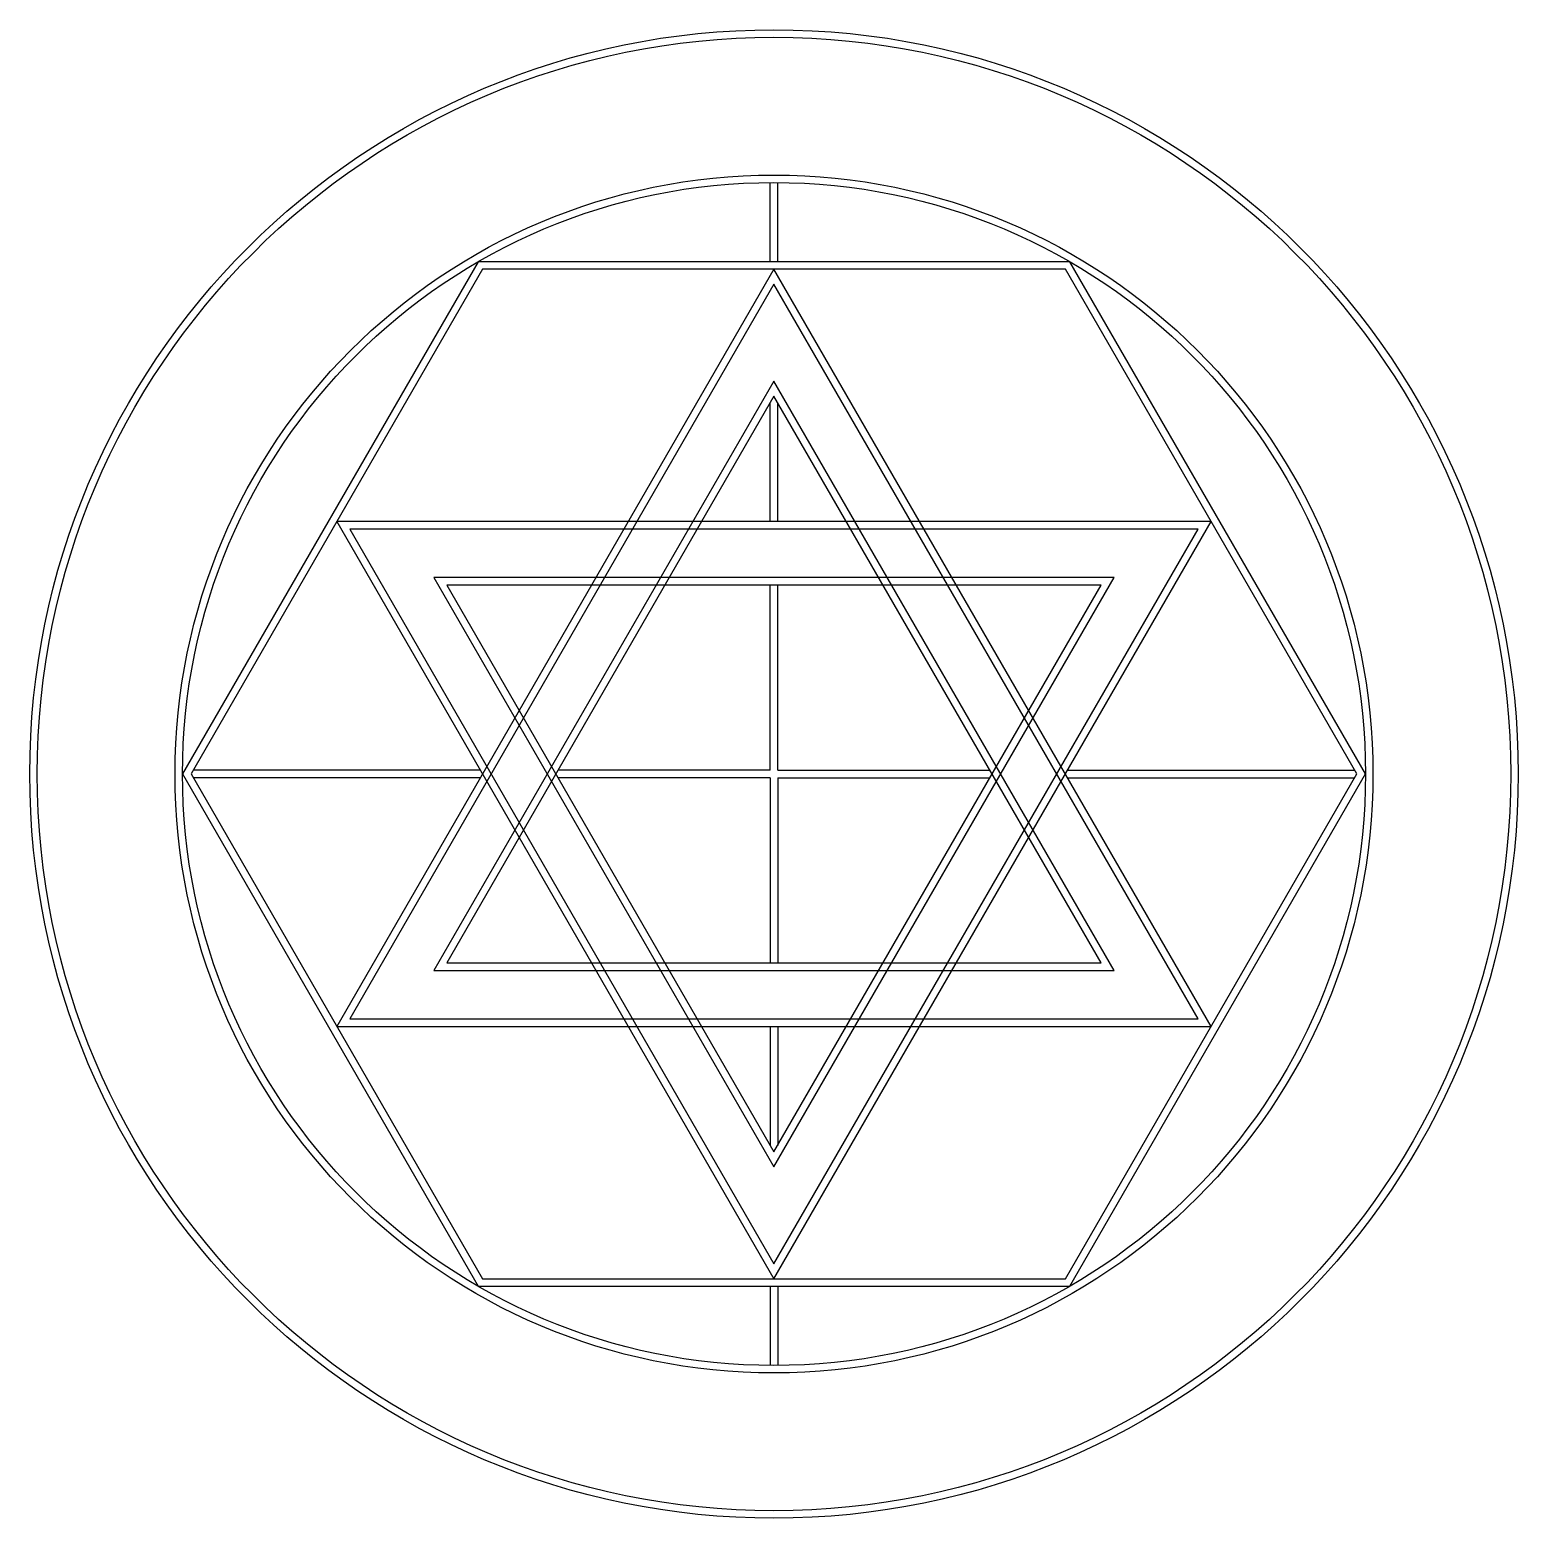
# Model space of a CAD drawing. Header units: inches. Extents: x -8.2 to 52.8, y -8.2 to 14.9.
# Drawn here: x 43.54 to 52.78, y 5.61 to 14.85 of the extents above.
import ezdxf

# ---------------------------------------------------------------- set-up
doc = ezdxf.new("R2010")
doc.units = ezdxf.units.IN
doc.header["$MEASUREMENT"] = 0
doc.layers.add('red triangle', color=7, linetype='Continuous')
doc.layers.add('white triangle', color=7, linetype='Continuous')

msp = doc.modelspace()

# ---------------------------------------------------------------- linework, layer by layer
at = {"layer": 'red triangle'}
for points in [[(48.1613, 7.0927), (50.8772, 11.7968), (45.4454, 11.7968)], [(48.1613, 7.1852), (50.7972, 11.7506), (45.5255, 11.7506)], [(48.1613, 7.7883), (50.2748, 11.449), (46.0478, 11.449)], [(48.1613, 7.8808), (50.1947, 11.4028), (46.1279, 11.4028)]]:
    msp.add_lwpolyline(points, close=True, dxfattribs=at)
at = {"layer": 'white triangle'}
for p, q in [((48.1382, 13.4111), (48.1382, 13.9033)), ((48.1844, 13.4111), (48.1844, 13.9033)), ((48.1382, 11.7968), (48.1382, 12.5367)), ((48.1844, 11.7968), (48.1844, 12.5367)), ((48.1382, 10.2519), (48.1382, 11.4028)), ((48.1844, 10.2519), (48.1844, 11.4028)), ((46.3373, 10.2519), (44.5534, 10.2519)), ((46.3373, 10.2057), (44.5534, 10.2057)), ((48.1382, 10.2519), (46.819, 10.2519)), ((48.1382, 10.2057), (46.819, 10.2057)), ((48.1382, 10.2057), (48.1382, 9.0548)), ((48.1844, 10.2519), (49.5036, 10.2519)), ((48.1844, 10.2057), (48.1844, 9.0548)), ((48.1844, 10.2057), (49.5036, 10.2057)), ((49.9853, 10.2519), (51.7692, 10.2519)), ((49.9853, 10.2057), (51.7692, 10.2057)), ((48.1382, 8.6607), (48.1382, 7.9208)), ((48.1844, 8.6607), (48.1844, 7.9208)), ((48.1382, 7.0465), (48.1382, 6.5542)), ((48.1844, 7.0465), (48.1844, 6.5542))]:
    msp.add_line(p, q, dxfattribs=at)
for points in [[(46.324, 13.4111), (44.4867, 10.2288), (46.324, 7.0465), (49.9986, 7.0465), (51.8359, 10.2288), (49.9986, 13.4111)], [(46.3507, 13.3649), (44.5401, 10.2288), (46.3507, 7.0927), (49.9719, 7.0927), (51.7825, 10.2288), (49.9719, 13.3649)], [(48.1613, 13.3649), (45.4454, 8.6607), (50.8772, 8.6607)], [(48.1613, 13.2724), (45.5255, 8.707), (50.7972, 8.707)], [(48.1613, 12.6692), (46.0478, 9.0085), (50.2748, 9.0085)], [(48.1613, 12.5768), (46.1279, 9.0548), (50.1947, 9.0548)]]:
    msp.add_lwpolyline(points, close=True, dxfattribs=at)
for radius in [4.6234, 4.5771, 3.7209, 3.6746]:
    msp.add_circle((48.1613, 10.2288), radius, dxfattribs=at)

doc.saveas('drawing.dxf')
